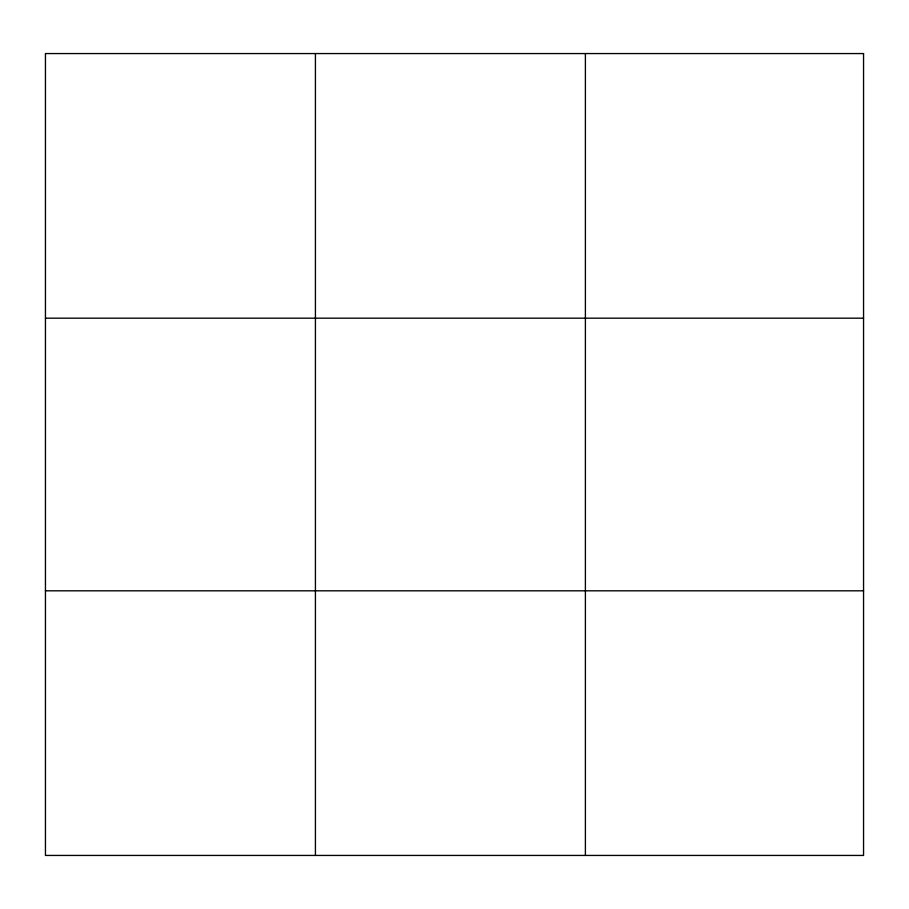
<?xml version="1.0" encoding="UTF-8"?>
<svg xmlns="http://www.w3.org/2000/svg" width="909" height="909" viewBox="0 0 909 909"><rect width="100%" height="100%" fill="white"/><g stroke="black" fill="none" stroke-linecap="round" stroke-linejoin="round"><path stroke-width="1.36" d="M315.423 855.437L315.423 53.563M585.396 855.437L585.396 53.563M45.45 318.184L863.55 318.184M45.45 590.816L863.55 590.816M863.55 53.563L45.45 53.563L45.45 855.437L863.55 855.437L863.55 53.563"/></g></svg>
